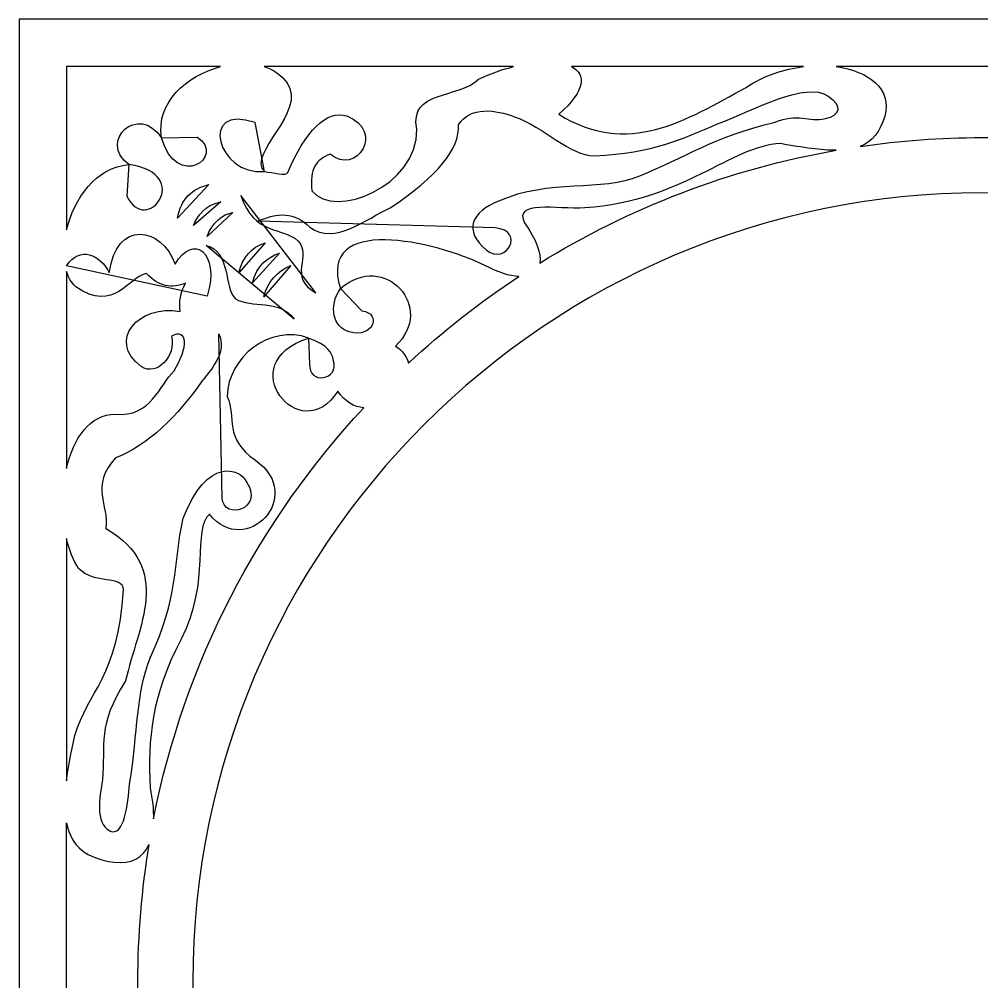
# Model space of a CAD drawing. Header units: centimetres. Extents: x 1.5 to 11.7, y -1.2 to 9.
# Drawn here: x 1.5 to 6.59, y 3.91 to 9 of the extents above; entities that cross this region are included whole.
import ezdxf

# ---------------------------------------------------------------- set-up
doc = ezdxf.new("R2010")
doc.units = ezdxf.units.CM
doc.header["$MEASUREMENT"] = 0
doc.layers.add('layer 1', color=7, linetype='Continuous')

msp = doc.modelspace()

# ---------------------------------------------------------------- linework, layer by layer
at = {"layer": 'layer 1', "color": 250}
for points, knots in [([(1.50051, 9.00077), (1.50051, 9.00077), (11.67524, 9.00077), (11.67524, 9.00077), (11.67524, 9.00077), (11.67524, 9.00077), (11.67524, -1.17396), (11.67524, -1.17396), (11.67524, -1.17396), (11.67524, -1.17396), (1.50051, -1.17396), (1.50051, -1.17396), (1.50051, -1.17396), (1.50051, -1.17396), (1.50051, 9.00077), (1.50051, 9.00077)], [0, 0, 0, 0, 0.2, 0.2, 0.2, 0.2, 0.4, 0.4, 0.4, 0.4, 0.6, 0.6, 0.6, 0.6, 1, 1, 1, 1]), ([(2.56496, 8.75057), (2.38618, 8.70413), (2.22086, 8.56069), (2.25312, 8.37319), (2.25312, 8.37319), (2.13099, 8.55987), (1.91408, 8.35656), (2.07997, 8.2328), (2.07997, 8.2328), (1.90602, 8.21855), (1.78969, 8.05178), (1.7507, 7.88695), (1.7507, 7.88695), (1.7507, 7.88695), (1.7507, 8.75057), (1.7507, 8.75057), (1.7507, 8.75057), (1.7507, 8.75057), (2.56496, 8.75057), (2.56496, 8.75057)], [0, 0, 0, 0, 0.1666667, 0.1666667, 0.1666667, 0.1666667, 0.3333333, 0.3333333, 0.3333333, 0.3333333, 0.5, 0.5, 0.5, 0.5, 0.6666667, 0.6666667, 0.6666667, 0.6666667, 1, 1, 1, 1]), ([(4.11311, 8.75057), (4.05455, 8.73566), (3.99218, 8.71383), (3.92868, 8.68458), (3.92868, 8.68458), (3.8197, 8.57744), (3.56048, 8.62993), (3.60174, 8.4195), (3.60174, 8.4195), (3.60764, 8.118), (3.16743, 7.94142), (3.04728, 8.09381), (3.04728, 8.09381), (3.03448, 8.21046), (3.07027, 8.25974), (3.14365, 8.28752), (3.14365, 8.28752), (3.28105, 8.16905), (3.43723, 8.40921), (3.23119, 8.49018), (3.23119, 8.49018), (3.1235, 8.52261), (3.01351, 8.40918), (2.9206, 8.19152), (2.9206, 8.19152), (2.91103, 8.16912), (2.84322, 8.19184), (2.79598, 8.19536), (2.79598, 8.19536), (2.6997, 8.28995), (3.0246, 8.50901), (2.91584, 8.66425), (2.91584, 8.66425), (2.88634, 8.70648), (2.84386, 8.73463), (2.79448, 8.75057), (2.79448, 8.75057), (2.79448, 8.75057), (4.11311, 8.75057), (4.11311, 8.75057)], [0, 0, 0, 0, 0.0909091, 0.0909091, 0.0909091, 0.0909091, 0.1818182, 0.1818182, 0.1818182, 0.1818182, 0.2727273, 0.2727273, 0.2727273, 0.2727273, 0.3636364, 0.3636364, 0.3636364, 0.3636364, 0.4545455, 0.4545455, 0.4545455, 0.4545455, 0.5454545, 0.5454545, 0.5454545, 0.5454545, 0.6363636, 0.6363636, 0.6363636, 0.6363636, 0.7272727, 0.7272727, 0.7272727, 0.7272727, 0.8181818, 0.8181818, 0.8181818, 0.8181818, 1, 1, 1, 1]), ([(5.64568, 8.75057), (5.54256, 8.73782), (5.43561, 8.70234), (5.34246, 8.6404), (5.34246, 8.6404), (5.02471, 8.46592), (4.71439, 8.26973), (4.35281, 8.49902), (4.35281, 8.49902), (4.49486, 8.62354), (4.49676, 8.71065), (4.41954, 8.75057), (4.41954, 8.75057), (4.41954, 8.75057), (5.64568, 8.75057), (5.64568, 8.75057)], [0, 0, 0, 0, 0.2, 0.2, 0.2, 0.2, 0.4, 0.4, 0.4, 0.4, 0.6, 0.6, 0.6, 0.6, 1, 1, 1, 1]), ([(6.0753, 8.489), (6.11535, 8.63229), (5.99099, 8.72746), (5.81756, 8.75057), (5.81756, 8.75057), (5.81756, 8.75057), (7.35859, 8.75057), (7.35859, 8.75057), (7.35859, 8.75057), (7.18516, 8.72746), (7.0608, 8.63229), (7.10084, 8.489), (7.10084, 8.489), (7.1263, 8.40392), (7.16711, 8.35374), (7.23071, 8.32864), (7.23071, 8.32864), (7.02071, 8.35922), (6.80612, 8.37527), (6.58787, 8.37527), (6.58787, 8.37527), (6.36984, 8.37527), (6.15544, 8.35925), (5.94564, 8.32873), (5.94564, 8.32873), (6.00912, 8.35386), (6.04987, 8.40402), (6.0753, 8.489)], [0, 0, 0, 0, 0.125, 0.125, 0.125, 0.125, 0.25, 0.25, 0.25, 0.25, 0.375, 0.375, 0.375, 0.375, 0.5, 0.5, 0.5, 0.5, 0.625, 0.625, 0.625, 0.625, 0.75, 0.75, 0.75, 0.75, 1, 1, 1, 1]), ([(4.01571, 7.89752), (4.17911, 7.88399), (4.07602, 7.6975), (3.97062, 7.77992), (3.97062, 7.77992), (3.84351, 7.88479), (3.89318, 7.98344), (4.03334, 8.03865), (4.03334, 8.03865), (4.30318, 8.15952), (4.58282, 8.08439), (4.77818, 8.17194), (4.77818, 8.17194), (5.01534, 8.26558), (5.16992, 8.37936), (5.48966, 8.45287), (5.48966, 8.45287), (5.61604, 8.50647), (5.67393, 8.45333), (5.76002, 8.47472), (5.76002, 8.47472), (5.83866, 8.4906), (5.85419, 8.54274), (5.7764, 8.59487), (5.7764, 8.59487), (5.66015, 8.67462), (5.38479, 8.52274), (5.192, 8.44741), (5.192, 8.44741), (5.00159, 8.368), (4.85407, 8.29564), (4.54205, 8.27809), (4.54205, 8.27809), (4.40901, 8.28081), (4.27396, 8.43055), (4.11876, 8.48564), (4.11876, 8.48564), (4.01977, 8.52199), (3.88453, 8.54352), (3.82179, 8.44307), (3.82179, 8.44307), (3.83052, 8.31551), (3.71035, 8.16916), (3.46127, 8.00401), (3.46127, 8.00401), (3.33372, 7.9456), (3.16991, 7.80462), (3.03631, 7.90129), (3.03631, 7.90129), (2.9571, 7.98523), (2.86311, 7.97851), (2.7624, 7.93351), (2.7624, 7.93351), (2.7624, 7.93351), (4.01571, 7.89752), (4.01571, 7.89752)], [0, 0, 0, 0, 0.0666667, 0.0666667, 0.0666667, 0.0666667, 0.1333333, 0.1333333, 0.1333333, 0.1333333, 0.2, 0.2, 0.2, 0.2, 0.2666667, 0.2666667, 0.2666667, 0.2666667, 0.3333333, 0.3333333, 0.3333333, 0.3333333, 0.4, 0.4, 0.4, 0.4, 0.4666667, 0.4666667, 0.4666667, 0.4666667, 0.5333333, 0.5333333, 0.5333333, 0.5333333, 0.6, 0.6, 0.6, 0.6, 0.6666667, 0.6666667, 0.6666667, 0.6666667, 0.7333333, 0.7333333, 0.7333333, 0.7333333, 0.8, 0.8, 0.8, 0.8, 0.8666667, 0.8666667, 0.8666667, 0.8666667, 1, 1, 1, 1]), ([(2.79598, 8.19536), (2.5484, 8.1722), (2.44474, 8.55796), (2.74771, 8.45421), (2.74771, 8.45421), (2.74771, 8.45421), (2.79598, 8.19536), (2.79598, 8.19536)], [0, 0, 0, 0, 0.3333333, 0.3333333, 0.3333333, 0.3333333, 1, 1, 1, 1]), ([(2.25312, 8.37319), (2.33035, 8.09346), (2.59745, 8.27237), (2.44097, 8.37825), (2.44097, 8.37825), (2.44097, 8.37825), (2.25312, 8.37319), (2.25312, 8.37319)], [0, 0, 0, 0, 0.3333333, 0.3333333, 0.3333333, 0.3333333, 1, 1, 1, 1]), ([(4.2521, 7.71205), (4.25998, 7.76167), (4.23543, 7.83474), (4.17183, 7.92393), (4.17183, 7.92393), (4.10887, 8.04436), (4.34105, 7.99575), (4.49005, 8.00349), (4.49005, 8.00349), (5.01793, 8.04199), (5.25765, 8.33179), (5.52527, 8.34346), (5.52527, 8.34346), (5.64482, 8.32169), (5.74074, 8.30804), (5.81756, 8.30833), (5.81756, 8.30833), (5.25248, 8.20924), (4.72338, 8.0033), (4.2521, 7.71205)], [0, 0, 0, 0, 0.1666667, 0.1666667, 0.1666667, 0.1666667, 0.3333333, 0.3333333, 0.3333333, 0.3333333, 0.5, 0.5, 0.5, 0.5, 0.6666667, 0.6666667, 0.6666667, 0.6666667, 1, 1, 1, 1]), ([(2.07997, 8.2328), (2.43017, 8.18439), (2.17072, 7.84922), (2.06997, 8.06568), (2.06997, 8.06568), (2.06997, 8.06568), (2.07997, 8.2328), (2.07997, 8.2328)], [0, 0, 0, 0, 0.3333333, 0.3333333, 0.3333333, 0.3333333, 1, 1, 1, 1]), ([(2.50199, 8.12696), (2.41445, 8.10562), (2.35513, 8.05137), (2.33704, 7.94899), (2.33704, 7.94899), (2.33704, 7.94899), (2.50199, 8.12696), (2.50199, 8.12696)], [0, 0, 0, 0, 0.3333333, 0.3333333, 0.3333333, 0.3333333, 1, 1, 1, 1]), ([(6.58787, 8.08337), (8.88461, 8.08337), (10.75784, 6.21014), (10.75784, 3.9134), (10.75784, 3.9134), (10.75784, 1.61666), (8.88461, -0.25657), (6.58787, -0.25657), (6.58787, -0.25657), (4.29113, -0.25657), (2.4179, 1.61666), (2.4179, 3.9134), (2.4179, 3.9134), (2.4179, 6.21014), (4.29113, 8.08337), (6.58787, 8.08337)], [0, 0, 0, 0, 0.2, 0.2, 0.2, 0.2, 0.4, 0.4, 0.4, 0.4, 0.6, 0.6, 0.6, 0.6, 1, 1, 1, 1]), ([(3.0682, 7.55431), (2.91518, 7.63505), (3.05224, 7.75521), (2.97245, 7.83032), (2.97245, 7.83032), (2.89452, 7.90448), (2.74056, 7.85754), (2.67109, 8.06971), (2.67109, 8.06971), (2.67109, 8.06971), (3.0682, 7.55431), (3.0682, 7.55431)], [0, 0, 0, 0, 0.25, 0.25, 0.25, 0.25, 0.5, 0.5, 0.5, 0.5, 1, 1, 1, 1]), ([(2.56565, 8.03581), (2.47869, 8.01612), (2.44595, 7.96593), (2.42096, 7.91138), (2.42096, 7.91138), (2.42096, 7.91138), (2.56565, 8.03581), (2.56565, 8.03581)], [0, 0, 0, 0, 0.3333333, 0.3333333, 0.3333333, 0.3333333, 1, 1, 1, 1]), ([(2.49356, 7.53692), (2.56546, 7.77075), (2.417, 7.8711), (2.32412, 7.70636), (2.32412, 7.70636), (2.25377, 7.90598), (2.01276, 7.94396), (1.97649, 7.65962), (1.97649, 7.65962), (1.92731, 7.7599), (1.82086, 7.80382), (1.7507, 7.69784), (1.7507, 7.69784), (1.7507, 7.69784), (2.49356, 7.53692), (2.49356, 7.53692)], [0, 0, 0, 0, 0.2, 0.2, 0.2, 0.2, 0.4, 0.4, 0.4, 0.4, 0.6, 0.6, 0.6, 0.6, 1, 1, 1, 1]), ([(2.62931, 7.97938), (2.57674, 7.97166), (2.51887, 7.92729), (2.4933, 7.85205), (2.4933, 7.85205), (2.4933, 7.85205), (2.62931, 7.97938), (2.62931, 7.97938)], [0, 0, 0, 0, 0.3333333, 0.3333333, 0.3333333, 0.3333333, 1, 1, 1, 1]), ([(3.55791, 7.18349), (3.5498, 7.21641), (3.52806, 7.24771), (3.48858, 7.27345), (3.48858, 7.27345), (3.70585, 7.47413), (3.43293, 7.78032), (3.19844, 7.57763), (3.19844, 7.57763), (3.07216, 7.97034), (3.70026, 7.82979), (3.96124, 7.6993), (3.96124, 7.6993), (4.03285, 7.66206), (4.09342, 7.64346), (4.14054, 7.64075), (4.14054, 7.64075), (3.93377, 7.50437), (3.73888, 7.35135), (3.55791, 7.18349)], [0, 0, 0, 0, 0.1666667, 0.1666667, 0.1666667, 0.1666667, 0.3333333, 0.3333333, 0.3333333, 0.3333333, 0.5, 0.5, 0.5, 0.5, 0.6666667, 0.6666667, 0.6666667, 0.6666667, 1, 1, 1, 1]), ([(2.95273, 7.41631), (2.87481, 7.52521), (2.7293, 7.47076), (2.64292, 7.52333), (2.64292, 7.52333), (2.58284, 7.57496), (2.61852, 7.77868), (2.48802, 7.80497), (2.48802, 7.80497), (2.48802, 7.80497), (2.95273, 7.41631), (2.95273, 7.41631)], [0, 0, 0, 0, 0.25, 0.25, 0.25, 0.25, 0.5, 0.5, 0.5, 0.5, 1, 1, 1, 1]), ([(2.79961, 7.81857), (2.72681, 7.79504), (2.68089, 7.7424), (2.66185, 7.66064), (2.66185, 7.66064), (2.66185, 7.66064), (2.79961, 7.81857), (2.79961, 7.81857)], [0, 0, 0, 0, 0.3333333, 0.3333333, 0.3333333, 0.3333333, 1, 1, 1, 1]), ([(2.87522, 7.7648), (2.81239, 7.74022), (2.75651, 7.7033), (2.73409, 7.60687), (2.73409, 7.60687), (2.73409, 7.60687), (2.87522, 7.7648), (2.87522, 7.7648)], [0, 0, 0, 0, 0.3333333, 0.3333333, 0.3333333, 0.3333333, 1, 1, 1, 1]), ([(2.9357, 7.69928), (2.86429, 7.66988), (2.81501, 7.61612), (2.79289, 7.53295), (2.79289, 7.53295), (2.79289, 7.53295), (2.9357, 7.69928), (2.9357, 7.69928)], [0, 0, 0, 0, 0.3333333, 0.3333333, 0.3333333, 0.3333333, 1, 1, 1, 1]), ([(1.7507, 7.66661), (1.76105, 7.63421), (1.77703, 7.60679), (1.79906, 7.58699), (1.79906, 7.58699), (2.00529, 7.44404), (2.07467, 7.63915), (2.17357, 7.65718), (2.17357, 7.65718), (2.23829, 7.58524), (2.3076, 7.57748), (2.37948, 7.60571), (2.37948, 7.60571), (2.34999, 7.55579), (2.34511, 7.50587), (2.3514, 7.45595), (2.3514, 7.45595), (2.13428, 7.49744), (1.95921, 7.30146), (2.14549, 7.16581), (2.14549, 7.16581), (2.22555, 7.10873), (2.33237, 7.2225), (2.3046, 7.32492), (2.3046, 7.32492), (2.39382, 7.37143), (2.39581, 7.26587), (2.31864, 7.14241), (2.31864, 7.14241), (2.24252, 7.06598), (2.1959, 6.89563), (2.00978, 6.9131), (2.00978, 6.9131), (1.87342, 6.91389), (1.78728, 6.78633), (1.7507, 6.62609), (1.7507, 6.62609), (1.7507, 6.62609), (1.7507, 7.66661), (1.7507, 7.66661)], [0, 0, 0, 0, 0.0909091, 0.0909091, 0.0909091, 0.0909091, 0.1818182, 0.1818182, 0.1818182, 0.1818182, 0.2727273, 0.2727273, 0.2727273, 0.2727273, 0.3636364, 0.3636364, 0.3636364, 0.3636364, 0.4545455, 0.4545455, 0.4545455, 0.4545455, 0.5454545, 0.5454545, 0.5454545, 0.5454545, 0.6363636, 0.6363636, 0.6363636, 0.6363636, 0.7272727, 0.7272727, 0.7272727, 0.7272727, 0.8181818, 0.8181818, 0.8181818, 0.8181818, 1, 1, 1, 1]), ([(3.19844, 7.57763), (3.13225, 7.48275), (3.16244, 7.36947), (3.24453, 7.34818), (3.24453, 7.34818), (3.37248, 7.31248), (3.41971, 7.44538), (3.31207, 7.46021), (3.31207, 7.46021), (3.31207, 7.46021), (3.19844, 7.57763), (3.19844, 7.57763)], [0, 0, 0, 0, 0.25, 0.25, 0.25, 0.25, 0.5, 0.5, 0.5, 0.5, 1, 1, 1, 1]), ([(2.20994, 4.77441), (2.21024, 4.82315), (2.20424, 4.8782), (2.19238, 4.93824), (2.19238, 4.93824), (2.18115, 5.20031), (2.1956, 5.41408), (2.35608, 5.72444), (2.35608, 5.72444), (2.51332, 6.03025), (2.41299, 6.30654), (2.50583, 6.38429), (2.50583, 6.38429), (2.69655, 6.14673), (3.01826, 6.48067), (2.74918, 6.66976), (2.74918, 6.66976), (2.57853, 6.78743), (2.64934, 6.89438), (2.59943, 7.0067), (2.59943, 7.0067), (2.60375, 7.21868), (2.82757, 7.38928), (3.02996, 7.31556), (3.02996, 7.31556), (2.61635, 7.18629), (2.98765, 6.72451), (3.1844, 7.03478), (3.1844, 7.03478), (3.22248, 6.97754), (3.27143, 6.95156), (3.32136, 6.94721), (3.32136, 6.94721), (2.76694, 6.35069), (2.37308, 5.60316), (2.20994, 4.77441)], [0, 0, 0, 0, 0.1, 0.1, 0.1, 0.1, 0.2, 0.2, 0.2, 0.2, 0.3, 0.3, 0.3, 0.3, 0.4, 0.4, 0.4, 0.4, 0.5, 0.5, 0.5, 0.5, 0.6, 0.6, 0.6, 0.6, 0.7, 0.7, 0.7, 0.7, 0.8, 0.8, 0.8, 0.8, 1, 1, 1, 1]), ([(2.57351, 6.46973), (2.58144, 6.35023), (2.79395, 6.40951), (2.70343, 6.55296), (2.70343, 6.55296), (2.66722, 6.62961), (2.49364, 6.68972), (2.36661, 6.36364), (2.36661, 6.36364), (2.31378, 6.11781), (2.34201, 5.93984), (2.19367, 5.62857), (2.19367, 5.62857), (2.11684, 5.4384), (2.12915, 5.241), (2.08361, 4.95695), (2.08361, 4.95695), (2.07741, 4.85985), (2.05449, 4.6721), (1.97845, 4.71143), (1.97845, 4.71143), (1.89821, 4.75475), (1.9263, 4.88955), (1.93994, 4.97861), (1.93994, 4.97861), (1.95718, 5.17068), (1.91142, 5.26556), (2.06187, 5.50336), (2.06187, 5.50336), (2.12707, 5.79013), (2.31859, 6.09968), (1.95836, 6.30973), (1.95836, 6.30973), (1.97521, 6.4341), (1.8717, 6.53198), (2.00891, 6.68283), (2.00891, 6.68283), (2.18086, 6.74565), (2.3402, 6.90785), (2.46626, 7.08722), (2.46626, 7.08722), (2.52869, 7.16657), (2.59766, 7.2451), (2.55532, 7.33756), (2.55532, 7.33756), (2.55532, 7.33756), (2.57351, 6.46973), (2.57351, 6.46973)], [0, 0, 0, 0, 0.0769231, 0.0769231, 0.0769231, 0.0769231, 0.1538462, 0.1538462, 0.1538462, 0.1538462, 0.2307692, 0.2307692, 0.2307692, 0.2307692, 0.3076923, 0.3076923, 0.3076923, 0.3076923, 0.3846154, 0.3846154, 0.3846154, 0.3846154, 0.4615385, 0.4615385, 0.4615385, 0.4615385, 0.5384615, 0.5384615, 0.5384615, 0.5384615, 0.6153846, 0.6153846, 0.6153846, 0.6153846, 0.6923077, 0.6923077, 0.6923077, 0.6923077, 0.7692308, 0.7692308, 0.7692308, 0.7692308, 0.8461538, 0.8461538, 0.8461538, 0.8461538, 1, 1, 1, 1]), ([(3.02996, 7.31556), (3.13412, 7.27701), (3.15338, 7.23846), (3.1605, 7.19991), (3.1605, 7.19991), (3.19807, 7.09253), (3.02609, 7.06464), (3.03529, 7.18014), (3.03529, 7.18014), (3.03529, 7.18014), (3.02996, 7.31556), (3.02996, 7.31556)], [0, 0, 0, 0, 0.25, 0.25, 0.25, 0.25, 0.5, 0.5, 0.5, 0.5, 1, 1, 1, 1]), ([(1.7507, 6.2555), (1.76472, 6.19539), (1.78596, 6.14086), (1.81447, 6.09745), (1.81447, 6.09745), (1.8954, 6.01128), (2.04878, 6.06195), (2.05189, 5.98651), (2.05189, 5.98651), (2.02244, 5.52253), (1.86421, 5.45027), (1.79451, 5.21435), (1.79451, 5.21435), (1.77368, 5.1233), (1.75905, 5.04419), (1.7507, 4.97548), (1.7507, 4.97548), (1.7507, 4.97548), (1.7507, 6.2555), (1.7507, 6.2555)], [0, 0, 0, 0, 0.1666667, 0.1666667, 0.1666667, 0.1666667, 0.3333333, 0.3333333, 0.3333333, 0.3333333, 0.5, 0.5, 0.5, 0.5, 0.6666667, 0.6666667, 0.6666667, 0.6666667, 1, 1, 1, 1]), ([(1.7507, 3.07493), (1.77584, 3.20611), (1.85814, 3.2621), (1.99978, 3.2837), (1.99978, 3.2837), (2.09353, 3.29499), (2.15383, 3.26037), (2.18481, 3.192), (2.18481, 3.192), (2.14634, 3.42694), (2.126, 3.66786), (2.126, 3.9134), (2.126, 3.9134), (2.126, 4.16006), (2.14652, 4.40204), (2.18534, 4.638), (2.18534, 4.638), (2.15452, 4.56886), (2.09406, 4.53379), (1.99978, 4.54514), (1.99978, 4.54514), (1.85814, 4.56674), (1.77584, 4.62274), (1.7507, 4.75392), (1.7507, 4.75392), (1.7507, 4.75392), (1.7507, 3.07493), (1.7507, 3.07493)], [0, 0, 0, 0, 0.125, 0.125, 0.125, 0.125, 0.25, 0.25, 0.25, 0.25, 0.375, 0.375, 0.375, 0.375, 0.5, 0.5, 0.5, 0.5, 0.625, 0.625, 0.625, 0.625, 0.75, 0.75, 0.75, 0.75, 1, 1, 1, 1])]:
    msp.add_open_spline(points, degree=3, knots=knots, dxfattribs=at)
at = {"layer": 'layer 1', "color": 250, "lineweight": 9}
for points, knots in [([(1.50051, 9.00077), (1.50051, 9.00077), (11.67524, 9.00077), (11.67524, 9.00077), (11.67524, 9.00077), (11.67524, 9.00077), (11.67524, -1.17396), (11.67524, -1.17396), (11.67524, -1.17396), (11.67524, -1.17396), (1.50051, -1.17396), (1.50051, -1.17396), (1.50051, -1.17396), (1.50051, -1.17396), (1.50051, 9.00077), (1.50051, 9.00077)], [0, 0, 0, 0, 0.2, 0.2, 0.2, 0.2, 0.4, 0.4, 0.4, 0.4, 0.6, 0.6, 0.6, 0.6, 1, 1, 1, 1]), ([(2.56496, 8.75057), (2.38618, 8.70413), (2.22086, 8.56069), (2.25312, 8.37319), (2.25312, 8.37319), (2.13099, 8.55987), (1.91408, 8.35656), (2.07997, 8.2328), (2.07997, 8.2328), (1.90602, 8.21855), (1.78969, 8.05178), (1.7507, 7.88695), (1.7507, 7.88695), (1.7507, 7.88695), (1.7507, 8.75057), (1.7507, 8.75057), (1.7507, 8.75057), (1.7507, 8.75057), (2.56496, 8.75057), (2.56496, 8.75057)], [0, 0, 0, 0, 0.1666667, 0.1666667, 0.1666667, 0.1666667, 0.3333333, 0.3333333, 0.3333333, 0.3333333, 0.5, 0.5, 0.5, 0.5, 0.6666667, 0.6666667, 0.6666667, 0.6666667, 1, 1, 1, 1]), ([(4.11311, 8.75057), (4.05455, 8.73566), (3.99218, 8.71383), (3.92868, 8.68458), (3.92868, 8.68458), (3.8197, 8.57744), (3.56048, 8.62993), (3.60174, 8.4195), (3.60174, 8.4195), (3.60764, 8.118), (3.16743, 7.94142), (3.04728, 8.09381), (3.04728, 8.09381), (3.03448, 8.21046), (3.07027, 8.25974), (3.14365, 8.28752), (3.14365, 8.28752), (3.28105, 8.16905), (3.43723, 8.40921), (3.23119, 8.49018), (3.23119, 8.49018), (3.1235, 8.52261), (3.01351, 8.40918), (2.9206, 8.19152), (2.9206, 8.19152), (2.91103, 8.16912), (2.84322, 8.19184), (2.79598, 8.19536), (2.79598, 8.19536), (2.6997, 8.28995), (3.0246, 8.50901), (2.91584, 8.66425), (2.91584, 8.66425), (2.88634, 8.70648), (2.84386, 8.73463), (2.79448, 8.75057), (2.79448, 8.75057), (2.79448, 8.75057), (4.11311, 8.75057), (4.11311, 8.75057)], [0, 0, 0, 0, 0.0909091, 0.0909091, 0.0909091, 0.0909091, 0.1818182, 0.1818182, 0.1818182, 0.1818182, 0.2727273, 0.2727273, 0.2727273, 0.2727273, 0.3636364, 0.3636364, 0.3636364, 0.3636364, 0.4545455, 0.4545455, 0.4545455, 0.4545455, 0.5454545, 0.5454545, 0.5454545, 0.5454545, 0.6363636, 0.6363636, 0.6363636, 0.6363636, 0.7272727, 0.7272727, 0.7272727, 0.7272727, 0.8181818, 0.8181818, 0.8181818, 0.8181818, 1, 1, 1, 1]), ([(5.64568, 8.75057), (5.54256, 8.73782), (5.43561, 8.70234), (5.34246, 8.6404), (5.34246, 8.6404), (5.02471, 8.46592), (4.71439, 8.26973), (4.35281, 8.49902), (4.35281, 8.49902), (4.49486, 8.62354), (4.49676, 8.71065), (4.41954, 8.75057), (4.41954, 8.75057), (4.41954, 8.75057), (5.64568, 8.75057), (5.64568, 8.75057)], [0, 0, 0, 0, 0.2, 0.2, 0.2, 0.2, 0.4, 0.4, 0.4, 0.4, 0.6, 0.6, 0.6, 0.6, 1, 1, 1, 1]), ([(6.0753, 8.489), (6.11535, 8.63229), (5.99099, 8.72746), (5.81756, 8.75057), (5.81756, 8.75057), (5.81756, 8.75057), (7.35859, 8.75057), (7.35859, 8.75057), (7.35859, 8.75057), (7.18516, 8.72746), (7.0608, 8.63229), (7.10084, 8.489), (7.10084, 8.489), (7.1263, 8.40392), (7.16711, 8.35374), (7.23071, 8.32864), (7.23071, 8.32864), (7.02071, 8.35922), (6.80612, 8.37527), (6.58787, 8.37527), (6.58787, 8.37527), (6.36984, 8.37527), (6.15544, 8.35925), (5.94564, 8.32873), (5.94564, 8.32873), (6.00912, 8.35386), (6.04987, 8.40402), (6.0753, 8.489)], [0, 0, 0, 0, 0.125, 0.125, 0.125, 0.125, 0.25, 0.25, 0.25, 0.25, 0.375, 0.375, 0.375, 0.375, 0.5, 0.5, 0.5, 0.5, 0.625, 0.625, 0.625, 0.625, 0.75, 0.75, 0.75, 0.75, 1, 1, 1, 1]), ([(4.01571, 7.89752), (4.17911, 7.88399), (4.07602, 7.6975), (3.97062, 7.77992), (3.97062, 7.77992), (3.84351, 7.88479), (3.89318, 7.98344), (4.03334, 8.03865), (4.03334, 8.03865), (4.30318, 8.15952), (4.58282, 8.08439), (4.77818, 8.17194), (4.77818, 8.17194), (5.01534, 8.26558), (5.16992, 8.37936), (5.48966, 8.45287), (5.48966, 8.45287), (5.61604, 8.50647), (5.67393, 8.45333), (5.76002, 8.47472), (5.76002, 8.47472), (5.83866, 8.4906), (5.85419, 8.54274), (5.7764, 8.59487), (5.7764, 8.59487), (5.66015, 8.67462), (5.38479, 8.52274), (5.192, 8.44741), (5.192, 8.44741), (5.00159, 8.368), (4.85407, 8.29564), (4.54205, 8.27809), (4.54205, 8.27809), (4.40901, 8.28081), (4.27396, 8.43055), (4.11876, 8.48564), (4.11876, 8.48564), (4.01977, 8.52199), (3.88453, 8.54352), (3.82179, 8.44307), (3.82179, 8.44307), (3.83052, 8.31551), (3.71035, 8.16916), (3.46127, 8.00401), (3.46127, 8.00401), (3.33372, 7.9456), (3.16991, 7.80462), (3.03631, 7.90129), (3.03631, 7.90129), (2.9571, 7.98523), (2.86311, 7.97851), (2.7624, 7.93351)], [0, 0, 0, 0, 0.0714286, 0.0714286, 0.0714286, 0.0714286, 0.1428571, 0.1428571, 0.1428571, 0.1428571, 0.2142857, 0.2142857, 0.2142857, 0.2142857, 0.2857143, 0.2857143, 0.2857143, 0.2857143, 0.3571429, 0.3571429, 0.3571429, 0.3571429, 0.4285714, 0.4285714, 0.4285714, 0.4285714, 0.5, 0.5, 0.5, 0.5, 0.5714286, 0.5714286, 0.5714286, 0.5714286, 0.6428571, 0.6428571, 0.6428571, 0.6428571, 0.7142857, 0.7142857, 0.7142857, 0.7142857, 0.7857143, 0.7857143, 0.7857143, 0.7857143, 0.8571429, 0.8571429, 0.8571429, 0.8571429, 1, 1, 1, 1]), ([(4.2521, 7.71205), (4.25998, 7.76167), (4.23543, 7.83474), (4.17183, 7.92393), (4.17183, 7.92393), (4.10887, 8.04436), (4.34105, 7.99575), (4.49005, 8.00349), (4.49005, 8.00349), (5.01793, 8.04199), (5.25765, 8.33179), (5.52527, 8.34346), (5.52527, 8.34346), (5.64482, 8.32169), (5.74074, 8.30804), (5.81756, 8.30833), (5.81756, 8.30833), (5.25248, 8.20924), (4.72338, 8.0033), (4.2521, 7.71205)], [0, 0, 0, 0, 0.1666667, 0.1666667, 0.1666667, 0.1666667, 0.3333333, 0.3333333, 0.3333333, 0.3333333, 0.5, 0.5, 0.5, 0.5, 0.6666667, 0.6666667, 0.6666667, 0.6666667, 1, 1, 1, 1]), ([(6.58787, 8.08337), (8.88461, 8.08337), (10.75784, 6.21014), (10.75784, 3.9134), (10.75784, 3.9134), (10.75784, 1.61666), (8.88461, -0.25657), (6.58787, -0.25657), (6.58787, -0.25657), (4.29113, -0.25657), (2.4179, 1.61666), (2.4179, 3.9134), (2.4179, 3.9134), (2.4179, 6.21014), (4.29113, 8.08337), (6.58787, 8.08337)], [0, 0, 0, 0, 0.2, 0.2, 0.2, 0.2, 0.4, 0.4, 0.4, 0.4, 0.6, 0.6, 0.6, 0.6, 1, 1, 1, 1]), ([(3.0682, 7.55431), (2.91518, 7.63505), (3.05224, 7.75521), (2.97245, 7.83032), (2.97245, 7.83032), (2.89452, 7.90448), (2.74056, 7.85754), (2.67109, 8.06971)], [0, 0, 0, 0, 0.3333333, 0.3333333, 0.3333333, 0.3333333, 1, 1, 1, 1]), ([(2.49356, 7.53692), (2.56546, 7.77075), (2.417, 7.8711), (2.32412, 7.70636), (2.32412, 7.70636), (2.25377, 7.90598), (2.01276, 7.94396), (1.97649, 7.65962), (1.97649, 7.65962), (1.92731, 7.7599), (1.82086, 7.80382), (1.7507, 7.69784)], [0, 0, 0, 0, 0.25, 0.25, 0.25, 0.25, 0.5, 0.5, 0.5, 0.5, 1, 1, 1, 1]), ([(3.55791, 7.18349), (3.5498, 7.21641), (3.52806, 7.24771), (3.48858, 7.27345), (3.48858, 7.27345), (3.70585, 7.47413), (3.43293, 7.78032), (3.19844, 7.57763), (3.19844, 7.57763), (3.07216, 7.97034), (3.70026, 7.82979), (3.96124, 7.6993), (3.96124, 7.6993), (4.03285, 7.66206), (4.09342, 7.64346), (4.14054, 7.64075), (4.14054, 7.64075), (3.93377, 7.50437), (3.73888, 7.35135), (3.55791, 7.18349)], [0, 0, 0, 0, 0.1666667, 0.1666667, 0.1666667, 0.1666667, 0.3333333, 0.3333333, 0.3333333, 0.3333333, 0.5, 0.5, 0.5, 0.5, 0.6666667, 0.6666667, 0.6666667, 0.6666667, 1, 1, 1, 1]), ([(2.95273, 7.41631), (2.87481, 7.52521), (2.7293, 7.47076), (2.64292, 7.52333), (2.64292, 7.52333), (2.58284, 7.57496), (2.61852, 7.77868), (2.48802, 7.80497)], [0, 0, 0, 0, 0.3333333, 0.3333333, 0.3333333, 0.3333333, 1, 1, 1, 1]), ([(1.7507, 7.66661), (1.76105, 7.63421), (1.77703, 7.60679), (1.79906, 7.58699), (1.79906, 7.58699), (2.00529, 7.44404), (2.07467, 7.63915), (2.17357, 7.65718), (2.17357, 7.65718), (2.23829, 7.58524), (2.3076, 7.57748), (2.37948, 7.60571), (2.37948, 7.60571), (2.34999, 7.55579), (2.34511, 7.50587), (2.3514, 7.45595), (2.3514, 7.45595), (2.13428, 7.49744), (1.95921, 7.30146), (2.14549, 7.16581), (2.14549, 7.16581), (2.22555, 7.10873), (2.33237, 7.2225), (2.3046, 7.32492), (2.3046, 7.32492), (2.39382, 7.37143), (2.39581, 7.26587), (2.31864, 7.14241), (2.31864, 7.14241), (2.24252, 7.06598), (2.1959, 6.89563), (2.00978, 6.9131), (2.00978, 6.9131), (1.87342, 6.91389), (1.78728, 6.78633), (1.7507, 6.62609), (1.7507, 6.62609), (1.7507, 6.62609), (1.7507, 7.66661), (1.7507, 7.66661)], [0, 0, 0, 0, 0.0909091, 0.0909091, 0.0909091, 0.0909091, 0.1818182, 0.1818182, 0.1818182, 0.1818182, 0.2727273, 0.2727273, 0.2727273, 0.2727273, 0.3636364, 0.3636364, 0.3636364, 0.3636364, 0.4545455, 0.4545455, 0.4545455, 0.4545455, 0.5454545, 0.5454545, 0.5454545, 0.5454545, 0.6363636, 0.6363636, 0.6363636, 0.6363636, 0.7272727, 0.7272727, 0.7272727, 0.7272727, 0.8181818, 0.8181818, 0.8181818, 0.8181818, 1, 1, 1, 1]), ([(3.19844, 7.57763), (3.13225, 7.48275), (3.16244, 7.36947), (3.24453, 7.34818), (3.24453, 7.34818), (3.37248, 7.31248), (3.41971, 7.44538), (3.31207, 7.46021)], [0, 0, 0, 0, 0.3333333, 0.3333333, 0.3333333, 0.3333333, 1, 1, 1, 1]), ([(2.20994, 4.77441), (2.21024, 4.82315), (2.20424, 4.8782), (2.19238, 4.93824), (2.19238, 4.93824), (2.18115, 5.20031), (2.1956, 5.41408), (2.35608, 5.72444), (2.35608, 5.72444), (2.51332, 6.03025), (2.41299, 6.30654), (2.50583, 6.38429), (2.50583, 6.38429), (2.69655, 6.14673), (3.01826, 6.48067), (2.74918, 6.66976), (2.74918, 6.66976), (2.57853, 6.78743), (2.64934, 6.89438), (2.59943, 7.0067), (2.59943, 7.0067), (2.60375, 7.21868), (2.82757, 7.38928), (3.02996, 7.31556), (3.02996, 7.31556), (2.61635, 7.18629), (2.98765, 6.72451), (3.1844, 7.03478), (3.1844, 7.03478), (3.22248, 6.97754), (3.27143, 6.95156), (3.32136, 6.94721), (3.32136, 6.94721), (2.76694, 6.35069), (2.37308, 5.60316), (2.20994, 4.77441)], [0, 0, 0, 0, 0.1, 0.1, 0.1, 0.1, 0.2, 0.2, 0.2, 0.2, 0.3, 0.3, 0.3, 0.3, 0.4, 0.4, 0.4, 0.4, 0.5, 0.5, 0.5, 0.5, 0.6, 0.6, 0.6, 0.6, 0.7, 0.7, 0.7, 0.7, 0.8, 0.8, 0.8, 0.8, 1, 1, 1, 1]), ([(2.57351, 6.46973), (2.58144, 6.35023), (2.79395, 6.40951), (2.70343, 6.55296), (2.70343, 6.55296), (2.66722, 6.62961), (2.49364, 6.68972), (2.36661, 6.36364), (2.36661, 6.36364), (2.31378, 6.11781), (2.34201, 5.93984), (2.19367, 5.62857), (2.19367, 5.62857), (2.11684, 5.4384), (2.12915, 5.241), (2.08361, 4.95695), (2.08361, 4.95695), (2.07741, 4.85985), (2.05449, 4.6721), (1.97845, 4.71143), (1.97845, 4.71143), (1.89821, 4.75475), (1.9263, 4.88955), (1.93994, 4.97861), (1.93994, 4.97861), (1.95718, 5.17068), (1.91142, 5.26556), (2.06187, 5.50336), (2.06187, 5.50336), (2.12707, 5.79013), (2.31859, 6.09968), (1.95836, 6.30973), (1.95836, 6.30973), (1.97521, 6.4341), (1.8717, 6.53198), (2.00891, 6.68283), (2.00891, 6.68283), (2.18086, 6.74565), (2.3402, 6.90785), (2.46626, 7.08722), (2.46626, 7.08722), (2.52869, 7.16657), (2.59766, 7.2451), (2.55532, 7.33756)], [0, 0, 0, 0, 0.0833333, 0.0833333, 0.0833333, 0.0833333, 0.1666667, 0.1666667, 0.1666667, 0.1666667, 0.25, 0.25, 0.25, 0.25, 0.3333333, 0.3333333, 0.3333333, 0.3333333, 0.4166667, 0.4166667, 0.4166667, 0.4166667, 0.5, 0.5, 0.5, 0.5, 0.5833333, 0.5833333, 0.5833333, 0.5833333, 0.6666667, 0.6666667, 0.6666667, 0.6666667, 0.75, 0.75, 0.75, 0.75, 0.8333333, 0.8333333, 0.8333333, 0.8333333, 1, 1, 1, 1]), ([(3.02996, 7.31556), (3.13412, 7.27701), (3.15338, 7.23846), (3.1605, 7.19991), (3.1605, 7.19991), (3.19807, 7.09253), (3.02609, 7.06464), (3.03529, 7.18014)], [0, 0, 0, 0, 0.3333333, 0.3333333, 0.3333333, 0.3333333, 1, 1, 1, 1]), ([(1.7507, 6.2555), (1.76472, 6.19539), (1.78596, 6.14086), (1.81447, 6.09745), (1.81447, 6.09745), (1.8954, 6.01128), (2.04878, 6.06195), (2.05189, 5.98651), (2.05189, 5.98651), (2.02244, 5.52253), (1.86421, 5.45027), (1.79451, 5.21435), (1.79451, 5.21435), (1.77368, 5.1233), (1.75905, 5.04419), (1.7507, 4.97548), (1.7507, 4.97548), (1.7507, 4.97548), (1.7507, 6.2555), (1.7507, 6.2555)], [0, 0, 0, 0, 0.1666667, 0.1666667, 0.1666667, 0.1666667, 0.3333333, 0.3333333, 0.3333333, 0.3333333, 0.5, 0.5, 0.5, 0.5, 0.6666667, 0.6666667, 0.6666667, 0.6666667, 1, 1, 1, 1]), ([(1.7507, 3.07493), (1.77584, 3.20611), (1.85814, 3.2621), (1.99978, 3.2837), (1.99978, 3.2837), (2.09353, 3.29499), (2.15383, 3.26037), (2.18481, 3.192), (2.18481, 3.192), (2.14634, 3.42694), (2.126, 3.66786), (2.126, 3.9134), (2.126, 3.9134), (2.126, 4.16006), (2.14652, 4.40204), (2.18534, 4.638), (2.18534, 4.638), (2.15452, 4.56886), (2.09406, 4.53379), (1.99978, 4.54514), (1.99978, 4.54514), (1.85814, 4.56674), (1.77584, 4.62274), (1.7507, 4.75392), (1.7507, 4.75392), (1.7507, 4.75392), (1.7507, 3.07493), (1.7507, 3.07493)], [0, 0, 0, 0, 0.125, 0.125, 0.125, 0.125, 0.25, 0.25, 0.25, 0.25, 0.375, 0.375, 0.375, 0.375, 0.5, 0.5, 0.5, 0.5, 0.625, 0.625, 0.625, 0.625, 0.75, 0.75, 0.75, 0.75, 1, 1, 1, 1])]:
    msp.add_open_spline(points, degree=3, knots=knots, dxfattribs=at)
for points in [[(2.79598, 8.19536), (2.5484, 8.1722), (2.44474, 8.55796), (2.74771, 8.45421)], [(2.25312, 8.37319), (2.33035, 8.09346), (2.59745, 8.27237), (2.44097, 8.37825)], [(2.07997, 8.2328), (2.43017, 8.18439), (2.17072, 7.84922), (2.06997, 8.06568)], [(2.50199, 8.12696), (2.41445, 8.10562), (2.35513, 8.05137), (2.33704, 7.94899)], [(2.56565, 8.03581), (2.47869, 8.01612), (2.44595, 7.96593), (2.42096, 7.91138)], [(2.62931, 7.97938), (2.57674, 7.97166), (2.51887, 7.92729), (2.4933, 7.85205)], [(2.79961, 7.81857), (2.72681, 7.79504), (2.68089, 7.7424), (2.66185, 7.66064)], [(2.87522, 7.7648), (2.81239, 7.74022), (2.75651, 7.7033), (2.73409, 7.60687)], [(2.9357, 7.69928), (2.86429, 7.66988), (2.81501, 7.61612), (2.79289, 7.53295)]]:
    msp.add_open_spline(points, degree=3, dxfattribs=at)

doc.saveas('drawing.dxf')
